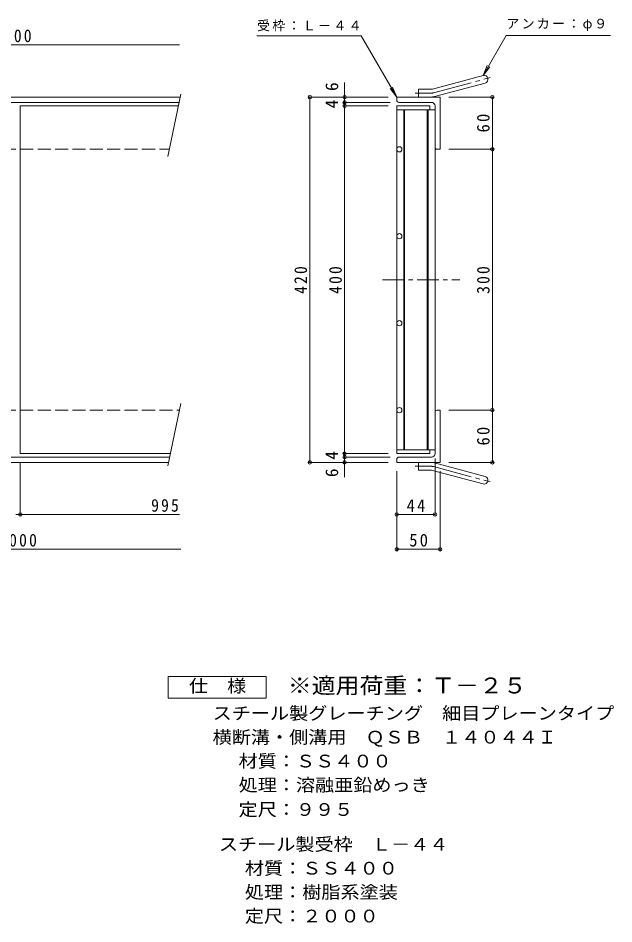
# Model space of a CAD drawing. Units: millimetres at full size, sheet at 1:5. Extents: x -850 to 875, y -691 to 604.
# Drawn here: x 190 to 875, y -540 to 502 of the extents above; entities that cross this region are included whole.
import ezdxf
from ezdxf.enums import TextEntityAlignment as Align

# ---------------------------------------------------------------- set-up
doc = ezdxf.new("R2010")
doc.units = ezdxf.units.MM
doc.header["$LTSCALE"] = 5
doc.header["$PDMODE"] = 32
doc.header["$PDSIZE"] = 4
for name, pattern in [('CHAIN1', [8, 5, -1, 1, -1]), ('CHAIN2', [12, 9, -1, 1, -1]), ('DASHED3', [4, 3, -1])]:
    doc.linetypes.add(name, pattern=pattern)
for name, color, linetype, lineweight in [('E-1', 2, 'Continuous', 9), ('E-2', 3, 'Continuous', 9), ('E-4', 7, 'Continuous', 9), ('E-5', 7, 'Continuous', 9)]:
    doc.layers.add(name, color=color, linetype=linetype, lineweight=lineweight)
doc.styles.add('ＭＳ ゴシック', font='')
doc.styles.get('ＭＳ ゴシック').set_extended_font_data('MS Gothic')

msp = doc.modelspace()

# ---------------------------------------------------------------- linework, layer by layer
at = {"layer": 'E-1'}
for p, q in [((666.682, 420.556), (724.873, 436.148)), ((669.011, 411.863), (727.202, 427.455)), ((650.538, 411.249), (650.538, 420.25)), ((664.353, 420.25), (650.538, 420.25)), ((-810, 411.25), (376.422, 411.25)), ((377.124, 414.595), (362.107, 343.022)), ((675.537, 411.249), (625.537, 411.249)), ((625.537, 407.749), (625.537, 411.249)), ((675.537, 411.249), (675.537, 351.249)), ((-810, 405.25), (375.163, 405.25)), ((665.537, 405.249), (628.037, 405.249)), ((669.537, 401.249), (669.537, 353.749)), ((672.037, 351.249), (675.537, 351.249)), ((377.124, 58.812), (362.107, -12.761)), ((669.537, 1.249), (669.537, 48.749)), ((672.037, 51.249), (675.537, 51.249)), ((675.537, -8.751), (675.537, 51.249)), ((-810, -2.751), (364.207, -2.751)), ((-810, -8.751), (362.948, -8.751)), ((625.537, -5.251), (625.537, -8.751)), ((675.537, -8.751), (625.537, -8.751)), ((665.537, -2.751), (628.037, -2.751)), ((650.538, -8.751), (650.538, -17.751)), ((669.011, -9.364), (727.202, -24.957)), ((664.353, -17.751), (650.538, -17.751)), ((666.682, -18.058), (724.873, -33.65))]:
    msp.add_line(p, q, dxfattribs=at)
at = {"layer": 'E-1', "linetype": 'CHAIN2'}
for p, q in [((667.847, 416.209), (733.013, 433.671)), ((664.353, 415.75), (646.733, 415.75)), ((664.353, -13.251), (646.733, -13.251)), ((667.847, -13.711), (733.013, -31.172))]:
    msp.add_line(p, q, dxfattribs=at)
at = {"layer": 'E-1', "linetype": 'DASHED3'}
for p, q in [((-807.5, 351.249), (363.833, 351.249)), ((-807.5, 51.249), (375.538, 51.249))]:
    msp.add_line(p, q, dxfattribs=at)
at = {"layer": 'E-1'}
for centre, radius, start, end in [((726.037, 431.802), 4.5, 285.00014, 104.99991), ((664.353, 429.249), 9, 270, 285.00002), ((628.037, 407.749), 2.5, 180, 270), ((664.353, 429.249), 18, 270, 285), ((665.537, 401.249), 4, 0, 90), ((672.037, 353.749), 2.5, 180, 270), ((672.037, 48.749), 2.5, 90, 180), ((665.537, 1.249), 4, 270, 0), ((628.037, -5.251), 2.5, 90, 180), ((664.353, -26.751), 18, 74.99998, 89.99998), ((664.353, -26.751), 9, 74.99998, 90), ((726.037, -29.303), 4.5, 255.00008, 74.99986)]:
    msp.add_arc(centre, radius, start, end, dxfattribs=at)
at = {"layer": 'E-1', "linetype": 'CHAIN2'}
for centre, start, end in [((664.353, 429.249), 270, 284.99995), ((664.353, -26.751), 75.00005, 90)]:
    msp.add_arc(centre, 13.5, start, end, dxfattribs=at)
at = {"layer": 'E-2'}
for p, q in [((192.5, 401.249), (374.324, 401.249)), ((192.5, 1.249), (192.5, 401.249)), ((625.537, 401.249), (663.537, 401.249)), ((625.537, 401.249), (625.537, 1.249)), ((625.537, 396.749), (669.537, 396.749)), ((633.537, 396.749), (633.537, 5.749)), ((634.537, 396.749), (634.537, 5.749)), ((660.538, 396.749), (660.538, 5.749)), ((661.537, 396.749), (661.537, 5.749)), ((663.537, 401.249), (663.537, 396.749)), ((669.537, 396.749), (669.537, 5.749)), ((192.5, 1.249), (365.046, 1.249)), ((625.537, 5.749), (669.537, 5.749))]:
    msp.add_line(p, q, dxfattribs=at)
at = {"layer": 'E-2', "linetype": 'CHAIN1'}
msp.add_line((608.982, 201.249), (697.939, 201.249), dxfattribs=at)
at = {"layer": 'E-2'}
msp.add_lwpolyline([(625.537, 1.249), (663.537, 1.249), (663.537, 5.749)], dxfattribs=at)
for centre in [(628.537, 351.249), (628.537, 251.249), (628.537, 151.249), (628.537, 51.249)]:
    msp.add_circle(centre, 3, dxfattribs=at)
at = {"layer": 'E-4'}
for p, q in [((-60, 471.25), (375.537, 471.25)), ((565.537, 411.249), (565.537, 428.249)), ((524.037, 411.249), (615.537, 411.249)), ((525.537, 411.249), (525.537, -8.751)), ((565.537, 405.249), (565.537, 411.249)), ((737.037, 411.249), (685.537, 411.249)), ((735.537, 411.249), (735.537, 351.249)), ((564.037, 405.249), (618.037, 405.249)), ((564.037, 401.249), (615.537, 401.249)), ((565.537, 401.249), (565.537, 405.249)), ((565.537, 1.249), (565.537, 401.249)), ((737.037, 351.249), (685.537, 351.249)), ((735.537, 351.249), (735.537, 51.249)), ((737.037, 51.249), (685.537, 51.249)), ((735.537, 51.249), (735.537, -8.751)), ((564.037, 1.249), (615.537, 1.249)), ((565.537, -2.751), (565.537, 1.249)), ((192.5, -70.251), (192.5, -8.751)), ((524.037, -8.751), (615.537, -8.751)), ((564.037, -2.751), (618.037, -2.751)), ((565.537, -8.751), (565.537, -2.751)), ((565.537, -8.751), (565.537, -25.751)), ((669.537, -70.251), (669.537, -4.251)), ((737.037, -8.751), (685.537, -8.751)), ((625.537, -110.251), (625.537, -18.751)), ((675.537, -110.251), (675.537, -18.751)), ((187.5, -68.751), (192.5, -68.751)), ((192.5, -68.751), (375.537, -68.751)), ((625.537, -68.751), (669.537, -68.751)), ((-810, -108.751), (377.124, -108.751)), ((625.537, -108.751), (675.537, -108.751))]:
    msp.add_line(p, q, dxfattribs=at)
for p in [(525.537, 411.249), (565.537, 411.249), (565.537, 405.249), (735.537, 411.249), (565.537, 401.249), (735.537, 351.249), (735.537, 51.249), (565.537, 1.249), (525.537, -8.751), (565.537, -2.751), (565.537, -8.751), (735.537, -8.751), (192.5, -68.751), (625.537, -68.751), (669.537, -68.751), (625.537, -108.751), (675.537, -108.751)]:
    msp.add_point(p, dxfattribs=at)
at = {"layer": 'E-5'}
for p, q in [((464.777, 481.849), (584.777, 481.849)), ((625.537, 411.249), (584.777, 481.849)), ((724.873, 436.148), (751.518, 482.299)), ((751.518, 482.299), (871.518, 482.299)), ((724.873, 436.148), (729.656, 447.697)), ((724.873, 436.148), (732.482, 446.065)), ((625.537, 411.249), (617.928, 421.166)), ((625.537, 411.249), (620.754, 422.798))]:
    msp.add_line(p, q, dxfattribs=at)
at = {"layer": 'E-5', "color": 2}
msp.add_lwpolyline([(362.697, -280.039), (362.697, -255.039), (475.197, -255.039), (475.197, -280.039)], close=True, dxfattribs=at)

# ---------------------------------------------------------------- texts
at = {"layer": 'E-4', "color": 2, "style": 'ＭＳ ゴシック'}
for s, p in [('6', (562.537, 418.249)), ('4', (562.537, 398.249)), ('4', (562.537, -5.751)), ('6', (562.537, -25.751))]:
    msp.add_text(s, height=14.66, rotation=90, dxfattribs=at).set_placement(p, align=Align.BOTTOM_LEFT)
at = {"layer": 'E-4', "color": 2, "char_height": 14.66, "attachment_point": 7, "style": 'ＭＳ ゴシック'}
for s, insert in [('\\T1.27;\\W0.9;500', (173.75, 474.25)), ('\\T1.27;\\W0.9;995', (343.037, -65.751)), ('\\T1.27;\\W0.95;44', (636.912, -65.751)), ('\\T1.28;\\W0.9;2000', (168.125, -105.751)), ('\\T1.27;\\W0.95;50', (639.912, -105.751))]:
    msp.add_mtext(s, dxfattribs=dict(at, insert=insert))
at = {"layer": 'E-4', "color": 2, "char_height": 14.66, "attachment_point": 7, "rotation": 90, "style": 'ＭＳ ゴシック'}
for s, insert in [('\\T1.27;\\W0.95;60', (732.537, 370.624)), ('\\T1.27;\\W0.9;420', (522.537, 184.999)), ('\\T1.27;\\W0.9;400', (562.537, 184.999)), ('\\T1.27;\\W0.9;300', (732.537, 184.999)), ('\\T1.27;\\W0.95;60', (732.537, 10.624))]:
    msp.add_mtext(s, dxfattribs=dict(at, insert=insert))
at = {"layer": 'E-5', "color": 2, "style": 'ＭＳ ゴシック', "width": 1.1}
for s, p in [('仕\u3000様', (386.447, -277.539)), ('スチール製グレーチング\u3000細目プレーンタイプ', (413.741, -309)), ('横断溝・側溝用\u3000ＱＳＢ\u3000１４０４４Ｉ', (413.741, -336.5)), ('材質：ＳＳ４００', (443.598, -363.999)), ('処理：溶融亜鉛めっき', (443.598, -391.499)), ('定尺：９９５', (443.598, -419.717)), ('スチール製受枠\u3000Ｌ－４４', (420.982, -459.715)), ('材質：ＳＳ４００', (450.838, -487.215)), ('処理：樹脂系塗装', (450.838, -514.715)), ('定尺：２０００', (450.838, -542.215))]:
    msp.add_text(s, height=14.66, dxfattribs=at).set_placement(p, align=Align.BOTTOM_LEFT)
at = {"layer": 'E-5', "color": 3, "style": 'ＭＳ ゴシック', "width": 1.1}
msp.add_text('※適用荷重：Ｔ－２５', height=18.33, dxfattribs=at).set_placement((500.197, -280.039), align=Align.BOTTOM_LEFT)
at = {"layer": 'E-5', "char_height": 11, "attachment_point": 7, "style": 'ＭＳ ゴシック'}
for s, insert in [('\\T1.17;受枠：Ｌ－４４', (464.777, 486.849)), ('\\T1.17;アンカー：φ９', (751.518, 487.299))]:
    msp.add_mtext(s, dxfattribs=dict(at, insert=insert))

doc.saveas('drawing.dxf')
